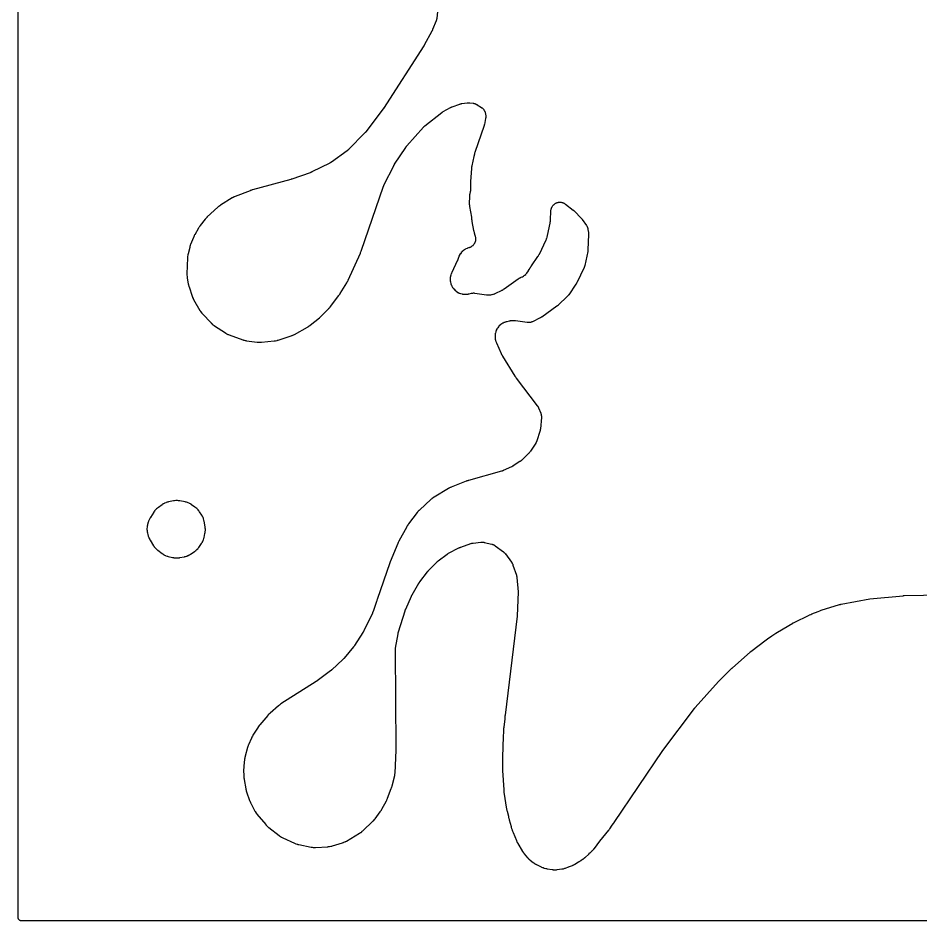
# Model space of a CAD drawing. Header units: millimetres. Extents: x 0 to 300, y 0 to 300.
# Drawn here: x -0.1 to 150, y -0.1 to 150 of the extents above; entities that cross this region are included whole.
import ezdxf

# ---------------------------------------------------------------- set-up
doc = ezdxf.new("R2010")
doc.units = ezdxf.units.MM
doc.layers.add('CUT', color=7, linetype='CONTINUOUS')

msp = doc.modelspace()

# ---------------------------------------------------------------- linework, layer by layer
at = {"layer": 'CUT'}
for points in [[(298.5476, -0.0625), (1.4375, -0.0625), (0.5522, -0.0625), (0.4788, -0.0589), (0.4206, -0.0503), (0.3635, -0.036), (0.3082, -0.0162), (0.255, 0.009), (0.2046, 0.0392), (0.1573, 0.0743), (0.1137, 0.1137), (0.0743, 0.1573), (0.0392, 0.2046), (0.009, 0.255), (-0.0162, 0.3082), (-0.036, 0.3635), (-0.0503, 0.4206), (-0.0589, 0.4788), (-0.0625, 0.5522), (-0.0625, 1.4375), (-0.0625, 298.5625)], [(69.713, 151.6014), (69.5275, 149.9764), (69.5263, 149.9666), (69.5244, 149.9514), (69.5186, 149.9124), (69.5102, 149.8629), (69.496, 149.7953), (69.4796, 149.7296), (69.4602, 149.6632), (69.4443, 149.6156), (69.431, 149.5784), (69.4255, 149.5642), (69.4219, 149.555), (68.8431, 148.0928), (68.8377, 148.0794), (68.8248, 148.0483), (68.8191, 148.035), (68.8121, 148.0188), (68.8063, 148.0056), (68.7923, 147.9749), (68.7863, 147.9617), (68.7768, 147.9417), (68.7705, 147.9287), (68.7556, 147.8984), (68.7492, 147.8855), (68.7411, 147.8698), (68.7344, 147.857), (68.7186, 147.8272), (68.7117, 147.8145), (67.4413, 145.5186), (67.4383, 145.5133), (67.4314, 145.5009), (67.4284, 145.4956), (67.4213, 145.4832), (67.4175, 145.4767), (67.4087, 145.4615), (67.4049, 145.455), (67.399, 145.4451), (67.3952, 145.4387), (67.3862, 145.4239), (67.3823, 145.4175), (67.3802, 145.4142), (67.3755, 145.4066), (67.3645, 145.3891), (67.3597, 145.3816), (60.6649, 134.9795), (60.6613, 134.9739), (60.6529, 134.9611), (60.6493, 134.9556), (60.6407, 134.9427), (60.6362, 134.9359), (60.6255, 134.9201), (60.6209, 134.9134), (60.6138, 134.9031), (60.6092, 134.8965), (60.5983, 134.8812), (60.5937, 134.8746), (60.5911, 134.8711), (60.5855, 134.8633), (60.5722, 134.8452), (60.5665, 134.8375), (57.802, 131.1543), (57.7928, 131.1423), (57.7712, 131.1144), (57.7618, 131.1025), (57.7503, 131.0883), (57.7407, 131.0766), (57.7182, 131.0495), (57.7085, 131.038), (57.6933, 131.0205), (57.6834, 131.0091), (57.66, 130.9828), (57.6498, 130.9716), (57.6373, 130.9581), (57.627, 130.9471), (57.6027, 130.9216), (57.5922, 130.9107), (54.8681, 128.1467), (54.8615, 128.14), (54.8509, 128.1296), (54.8339, 128.113), (54.8085, 128.0891), (54.7864, 128.069), (54.7681, 128.0528), (54.7587, 128.0447), (54.7545, 128.0411), (54.7327, 128.023), (54.6832, 127.9831), (54.6533, 127.9601), (54.6415, 127.9514), (54.6339, 127.9459), (52.0232, 126.0627), (52.0158, 126.0574), (52.004, 126.049), (51.985, 126.036), (51.9568, 126.0171), (51.9324, 126.0014), (51.9123, 125.9889), (51.902, 125.9826), (51.8974, 125.9798), (51.8737, 125.9659), (51.8199, 125.9356), (51.7876, 125.9183), (51.775, 125.9119), (51.7668, 125.9077), (48.7788, 124.4198), (48.7661, 124.4136), (48.7362, 124.3993), (48.7234, 124.3933), (48.7076, 124.3861), (48.6947, 124.3803), (48.6644, 124.3669), (48.6514, 124.3613), (48.6313, 124.3528), (48.6182, 124.3474), (48.5875, 124.3351), (48.5743, 124.3299), (48.5581, 124.3236), (48.5448, 124.3187), (48.5138, 124.3073), (48.5004, 124.3025), (45.4328, 123.2314), (45.4268, 123.2294), (45.4127, 123.2246), (45.4067, 123.2225), (45.3925, 123.2178), (45.385, 123.2153), (45.3675, 123.2097), (45.36, 123.2073), (45.3485, 123.2036), (45.341, 123.2013), (45.3237, 123.1961), (45.3162, 123.1938), (45.3122, 123.1926), (45.3033, 123.1901), (45.2824, 123.1841), (45.2735, 123.1816), (38.8738, 121.4357), (38.8585, 121.4313), (38.7591, 121.4013), (38.7439, 121.3965), (38.6201, 121.3555), (38.605, 121.3503), (38.5072, 121.315), (38.4923, 121.3094), (36.0217, 120.343), (36.0094, 120.338), (35.9293, 120.3047), (35.917, 120.2994), (35.8694, 120.2783), (35.8452, 120.2669), (35.69, 120.1896), (35.6664, 120.1772), (35.6208, 120.1519), (35.6092, 120.1453), (35.5343, 120.1016), (35.5229, 120.0947), (33.606, 118.9174), (33.5936, 118.9096), (33.5134, 118.8576), (33.5012, 118.8495), (33.4538, 118.8171), (33.43, 118.7999), (33.2778, 118.6845), (33.2549, 118.6662), (33.2109, 118.6293), (33.1997, 118.6197), (33.1281, 118.5566), (33.1172, 118.5468), (31.3803, 116.9392), (31.3714, 116.9307), (31.3137, 116.8751), (31.3049, 116.8665), (31.2709, 116.8323), (31.2539, 116.8145), (31.1456, 116.6964), (31.1293, 116.6779), (31.0983, 116.641), (31.0904, 116.6315), (31.04, 116.5692), (31.0324, 116.5596), (30.2182, 115.5097), (30.2057, 115.493), (30.1263, 115.383), (30.1144, 115.3659), (30.0197, 115.2245), (30.0084, 115.2069), (29.9369, 115.0917), (29.9262, 115.0737), (29.2979, 113.9775), (29.2878, 113.9591), (29.2241, 113.8385), (29.2146, 113.8197), (29.1401, 113.6656), (29.1313, 113.6466), (29.0762, 113.5217), (29.0681, 113.5024), (28.6199, 112.3817), (28.6124, 112.3621), (28.5663, 112.2338), (28.5595, 112.2139), (28.5072, 112.0511), (28.5012, 112.031), (28.4641, 111.8999), (28.4587, 111.8796), (28.1909, 110.7879), (28.1874, 110.7729), (28.166, 110.6749), (28.1629, 110.6597), (28.1516, 110.6005), (28.1466, 110.5701), (28.119, 110.3714), (28.1156, 110.3408), (28.1104, 110.2807), (28.1093, 110.2653), (28.1032, 110.1652), (28.1025, 110.1498), (28.0094, 107.4743), (28.0091, 107.4591), (28.0082, 107.3602), (28.0082, 107.345), (28.0091, 107.2857), (28.0104, 107.2553), (28.0236, 107.0582), (28.0263, 107.0279), (28.0333, 106.9689), (28.0353, 106.9538), (28.0493, 106.856), (28.0517, 106.841), (28.2306, 105.786), (28.2325, 105.7752), (28.2467, 105.6999), (28.249, 105.6887), (28.2592, 105.6395), (28.2646, 105.6159), (28.3013, 105.4695), (28.3075, 105.447), (28.3188, 105.4082), (28.322, 105.3977), (28.3446, 105.3253), (28.3484, 105.3136), (28.8615, 103.7823), (28.8665, 103.7679), (28.9003, 103.6751), (28.9056, 103.6609), (28.9273, 103.6057), (28.9391, 103.5777), (29.0204, 103.3979), (29.0336, 103.3705), (29.0608, 103.3178), (29.0679, 103.3044), (29.1153, 103.2178), (29.1227, 103.2045), (30.1688, 101.4027), (30.1776, 101.3879), (30.2366, 101.2927), (30.2459, 101.2782), (30.2829, 101.2221), (30.3027, 101.1938), (30.4365, 101.0144), (30.4579, 100.9874), (30.5012, 100.9359), (30.5124, 100.9229), (30.5869, 100.8392), (30.5985, 100.8265), (32.0156, 99.3228), (32.0278, 99.3102), (32.1085, 99.2295), (32.1211, 99.2172), (32.1709, 99.1702), (32.1971, 99.1469), (32.3718, 99.0003), (32.3994, 98.9785), (32.4544, 98.9377), (32.4686, 98.9274), (32.5621, 98.862), (32.5767, 98.8522), (34.3865, 97.6642), (34.4013, 97.6547), (34.4987, 97.5948), (34.5139, 97.5858), (34.5734, 97.5515), (34.6044, 97.5349), (34.8088, 97.4327), (34.8408, 97.4179), (34.9039, 97.3908), (34.9201, 97.3841), (35.0265, 97.3422), (35.043, 97.336), (37.2678, 96.5334), (37.2832, 96.5281), (37.3832, 96.4951), (37.3986, 96.4902), (37.4592, 96.472), (37.4905, 96.4635), (37.6951, 96.4138), (37.7268, 96.407), (37.789, 96.3955), (37.805, 96.3927), (37.909, 96.3762), (37.9251, 96.3739), (39.7016, 96.1416), (39.7187, 96.1396), (39.8295, 96.1283), (39.8465, 96.1268), (39.9132, 96.1219), (39.9474, 96.1204), (40.17, 96.1169), (40.2042, 96.1173), (40.271, 96.1201), (40.2881, 96.1211), (40.3992, 96.1288), (40.4163, 96.1303), (42.502, 96.3363), (42.5182, 96.3381), (42.6235, 96.3514), (42.6396, 96.3537), (42.7026, 96.3634), (42.7347, 96.3692), (42.9423, 96.4129), (42.974, 96.4205), (43.0356, 96.437), (43.0513, 96.4414), (43.153, 96.4716), (43.1686, 96.4765), (45.3191, 97.18), (45.3331, 97.1848), (45.4234, 97.2168), (45.4372, 97.2219), (45.491, 97.2425), (45.5183, 97.2537), (45.6936, 97.3308), (45.7202, 97.3433), (45.7717, 97.369), (45.7848, 97.3758), (45.8695, 97.4207), (45.8824, 97.4278), (48.0466, 98.6461), (48.0571, 98.6522), (48.1251, 98.6923), (48.1355, 98.6986), (48.1759, 98.7236), (48.1964, 98.7367), (48.3272, 98.8251), (48.3471, 98.8391), (48.3854, 98.8672), (48.3951, 98.8745), (48.4577, 98.9226), (48.4673, 98.9301), (50.0236, 100.1752), (50.0383, 100.1873), (50.1324, 100.2676), (50.1466, 100.2802), (50.2614, 100.3846), (50.2753, 100.3977), (50.3641, 100.4838), (50.3776, 100.4972), (51.5919, 101.7517), (51.6038, 101.7644), (51.6802, 101.848), (51.6918, 101.8611), (51.7846, 101.9688), (51.7958, 101.9822), (51.8672, 102.0701), (51.878, 102.0838), (53.2496, 103.8772), (53.259, 103.8898), (53.3185, 103.9719), (53.3275, 103.9847), (53.3995, 104.0898), (53.4081, 104.1028), (53.4633, 104.1879), (53.4716, 104.2011), (54.5733, 106.0026), (54.583, 106.019), (54.6441, 106.1265), (54.6532, 106.1432), (54.7256, 106.2804), (54.7342, 106.2973), (54.7884, 106.4085), (54.7965, 106.4257), (56.8275, 110.9493), (56.8328, 110.9615), (56.8663, 111.0408), (56.8713, 111.0531), (56.9112, 111.1536), (56.916, 111.166), (56.946, 111.2468), (56.9505, 111.2592), (60.6858, 122.0367), (60.6908, 122.0507), (60.7027, 122.0833), (60.7079, 122.0972), (60.7144, 122.1141), (60.7199, 122.128), (60.7329, 122.1601), (60.7385, 122.1739), (60.7474, 122.1949), (60.7533, 122.2086), (60.7674, 122.2403), (60.7735, 122.2538), (60.7811, 122.2703), (60.7874, 122.2838), (60.8025, 122.315), (60.8091, 122.3283), (62.3826, 125.4585), (62.3885, 125.47), (62.4025, 125.4969), (62.4086, 125.5084), (62.4161, 125.5223), (62.4224, 125.5337), (62.4372, 125.5602), (62.4436, 125.5715), (62.4536, 125.5888), (62.4601, 125.6), (62.4757, 125.626), (62.4824, 125.6371), (62.4907, 125.6506), (62.4976, 125.6616), (62.5139, 125.6872), (62.5209, 125.6981), (64.3632, 128.5021), (64.3721, 128.5155), (64.3933, 128.5465), (64.4025, 128.5597), (64.4138, 128.5757), (64.4232, 128.5887), (64.4455, 128.6189), (64.4551, 128.6318), (64.4701, 128.6514), (64.48, 128.6641), (64.5033, 128.6935), (64.5134, 128.706), (64.5259, 128.7211), (64.5362, 128.7335), (64.5606, 128.762), (64.5711, 128.7741), (67.3111, 131.8716), (67.3178, 131.8791), (67.3284, 131.8908), (67.3563, 131.9203), (67.4045, 131.9689), (67.4263, 131.9902), (67.4275, 131.9913), (67.45, 132.0118), (67.5013, 132.0571), (67.5324, 132.0832), (67.5446, 132.0931), (67.5526, 132.0994), (70.341, 134.2904), (70.3484, 134.2961), (70.3602, 134.3052), (70.3791, 134.3193), (70.4071, 134.3397), (70.4314, 134.3568), (70.4515, 134.3705), (70.4618, 134.3773), (70.4664, 134.3804), (70.4901, 134.3955), (70.544, 134.4286), (70.5763, 134.4476), (70.589, 134.4546), (70.5972, 134.4592), (71.8062, 135.1184), (71.8124, 135.1217), (71.8267, 135.1293), (71.8328, 135.1326), (71.8344, 135.1334), (71.8588, 135.1457), (71.916, 135.1737), (71.936, 135.183), (71.9663, 135.196), (72.0399, 135.2258), (72.0718, 135.2381), (73.3375, 135.6958), (73.3485, 135.6997), (73.3656, 135.7056), (73.4099, 135.7197), (73.4847, 135.7414), (73.5182, 135.7504), (73.5201, 135.7509), (73.554, 135.7586), (73.6305, 135.7746), (73.6762, 135.7828), (73.6939, 135.7856), (73.7054, 135.7873), (74.5817, 135.9112), (74.5919, 135.9126), (74.6075, 135.9146), (74.6481, 135.919), (74.6999, 135.9233), (74.7713, 135.9264), (74.8413, 135.9267), (74.9127, 135.9242), (74.9645, 135.9203), (75.0052, 135.9163), (75.0209, 135.9144), (75.031, 135.9132), (75.5849, 135.8397), (75.6252, 135.8335), (75.6987, 135.8203), (75.7782, 135.8023), (75.8306, 135.7879), (75.9081, 135.7628), (75.959, 135.7438), (76.0339, 135.7118), (76.0828, 135.6882), (76.1546, 135.6495), (76.2187, 135.6112), (76.2532, 135.5894), (76.9446, 135.1315), (76.9819, 135.1055), (77.0489, 135.0561), (77.1192, 134.9985), (77.164, 134.9579), (77.2281, 134.8936), (77.2686, 134.8487), (77.3259, 134.7782), (77.3616, 134.7294), (77.4116, 134.6535), (77.4537, 134.5818), (77.4758, 134.542), (77.4777, 134.5383), (77.4825, 134.5289), (77.4849, 134.5243), (77.51, 134.4704), (77.5436, 134.3916), (77.5771, 134.2995), (77.596, 134.2371), (77.6192, 134.1419), (77.635, 134.0578), (77.644, 133.9989), (77.6446, 133.9938), (77.6458, 133.9834), (77.6619, 133.8344), (77.663, 133.823), (77.6647, 133.8054), (77.6678, 133.7599), (77.6704, 133.7018), (77.6703, 133.6219), (77.6668, 133.5437), (77.6597, 133.4641), (77.6519, 133.4065), (77.6447, 133.3614), (77.6414, 133.344), (77.6393, 133.3328), (77.4354, 132.313), (77.4323, 132.2981), (77.4247, 132.2634), (77.4214, 132.2485), (77.4171, 132.2305), (77.4135, 132.2157), (77.4048, 132.1813), (77.4009, 132.1665), (77.3948, 132.144), (77.3907, 132.1293), (77.3808, 132.0952), (77.3764, 132.0806), (77.371, 132.0629), (77.3664, 132.0484), (77.3553, 132.0146), (77.3505, 132.0002), (75.9037, 127.8123), (75.898, 127.795), (75.8629, 127.6824), (75.8577, 127.665), (75.8179, 127.5224), (75.8133, 127.5048), (75.7851, 127.3903), (75.781, 127.3726), (75.7037, 127.0127), (75.3541, 125.4576), (75.3518, 125.4471), (75.3366, 125.3735), (75.3345, 125.3626), (75.3254, 125.3142), (75.3215, 125.2908), (75.3002, 125.1444), (75.2973, 125.1218), (75.2931, 125.0824), (75.292, 125.0717), (75.2854, 124.9978), (75.2845, 124.9858), (75.1351, 122.8239), (75.1344, 122.811), (75.1304, 122.7273), (75.1299, 122.7144), (75.1272, 122.6091), (75.127, 122.5963), (75.1266, 122.5124), (75.1267, 122.4995), (75.1412, 121.6534), (75.122, 121.3017), (75.113, 121.2691), (75.1091, 121.2541), (75.085, 121.1564), (75.0814, 121.1413), (75.0176, 120.8514), (75.0145, 120.8364), (74.9957, 120.7392), (74.993, 120.7242), (74.9831, 120.6655), (74.9789, 120.6353), (74.9561, 120.4387), (74.9534, 120.4083), (74.9496, 120.3489), (74.9488, 120.3337), (74.9449, 120.2347), (74.9445, 120.2195), (74.932, 119.2909), (74.932, 119.2767), (74.9329, 119.1848), (74.9332, 119.1706), (74.9351, 119.1154), (74.9367, 119.0871), (74.9515, 118.9039), (74.9545, 118.8758), (74.9616, 118.8209), (74.9635, 118.8069), (74.9774, 118.716), (74.9797, 118.7021), (75.2974, 116.9072), (75.3057, 116.7303), (75.307, 116.7096), (75.3179, 116.5756), (75.32, 116.555), (75.3394, 116.3875), (75.3422, 116.3669), (75.3623, 116.234), (75.3658, 116.2136), (75.6515, 114.6851), (75.6655, 114.6266), (75.6853, 114.5698), (75.7074, 114.5222), (75.7293, 114.3909), (75.7317, 114.3771), (75.7488, 114.2873), (75.7516, 114.2735), (75.7632, 114.2198), (75.7697, 114.1924), (75.8164, 114.0158), (75.8243, 113.9888), (75.8408, 113.9364), (75.8452, 113.923), (75.8747, 113.8365), (75.8794, 113.8232), (75.8859, 113.8054), (75.9004, 113.7628), (75.9249, 113.6842), (75.9474, 113.5971), (75.9594, 113.5385), (75.973, 113.4496), (75.9792, 113.3901), (75.9839, 113.3003), (75.984, 113.2404), (75.9798, 113.1506), (75.9739, 113.091), (75.9607, 113.0021), (75.949, 112.9434), (75.9269, 112.8562), (75.9094, 112.799), (75.8788, 112.7145), (75.8556, 112.6593), (75.8167, 112.5782), (75.7882, 112.5256), (75.7414, 112.4488), (75.7077, 112.3993), (75.6535, 112.3276), (75.615, 112.2817), (75.5539, 112.2158), (75.5111, 112.1739), (75.4437, 112.1144), (75.3969, 112.0771), (75.3772, 112.0629), (75.373, 112.0602), (75.3116, 112.0169), (75.2622, 111.9856), (75.1859, 111.9422), (75.1337, 111.9159), (75.0535, 111.8802), (74.9999, 111.8594), (74.9986, 111.8589), (74.9964, 111.8582), (74.9911, 111.8564), (74.9808, 111.853), (74.9613, 111.8465), (74.9165, 111.8316), (74.8821, 111.8219), (74.8635, 111.8167), (74.86, 111.8157), (74.8134, 111.8024), (74.7879, 111.7945), (74.6056, 111.7335), (74.5502, 111.7118), (74.3785, 111.6347), (74.3255, 111.6076), (74.1624, 111.5139), (74.1123, 111.4817), (73.9592, 111.3723), (73.9126, 111.3353), (73.7711, 111.2113), (73.7284, 111.1698), (73.5999, 111.0324), (73.5615, 110.9869), (73.4472, 110.8374), (73.4135, 110.7884), (73.3146, 110.6283), (73.2859, 110.5762), (73.2034, 110.407), (73.18, 110.3523), (73.1137, 110.1734), (73.1041, 110.1453), (73.0866, 110.0898), (73.0824, 110.0756), (73.0556, 109.9826), (73.0517, 109.9683), (73.0465, 109.9485), (73.035, 109.9083), (73.0096, 109.8266), (72.985, 109.7577), (72.9645, 109.7069), (72.9479, 109.6684), (72.9407, 109.6526), (72.9363, 109.6432), (72.0238, 107.7121), (72.0177, 107.6987), (71.9791, 107.6116), (71.9734, 107.5981), (71.9515, 107.5452), (71.9409, 107.5179), (71.8776, 107.3409), (71.8605, 107.2848), (71.8154, 107.105), (71.8039, 107.0475), (71.7766, 106.8642), (71.7708, 106.8058), (71.7615, 106.6207), (71.7614, 106.562), (71.7701, 106.3769), (71.7758, 106.3185), (71.8026, 106.1351), (71.8139, 106.0776), (71.8585, 105.8976), (71.8754, 105.8415), (71.9373, 105.6668), (71.9596, 105.6125), (72.0383, 105.4447), (72.0657, 105.3929), (72.1604, 105.2335), (72.1928, 105.1846), (72.3026, 105.0353), (72.3396, 104.9898), (72.4635, 104.8519), (72.5047, 104.8102), (72.6415, 104.6851), (72.6866, 104.6476), (72.8349, 104.5364), (72.8835, 104.5036), (73.0419, 104.4073), (73.0935, 104.3794), (73.2605, 104.2991), (73.3146, 104.2763), (73.4887, 104.2127), (73.5447, 104.1953), (73.7242, 104.149), (73.7816, 104.1371), (73.9647, 104.1086), (74.023, 104.1024), (74.2081, 104.0918), (74.2667, 104.0914), (74.452, 104.0989), (74.5104, 104.1042), (74.6965, 104.1301), (74.7254, 104.1349), (74.7817, 104.1456), (74.7961, 104.1485), (74.8892, 104.1685), (74.9035, 104.1718), (75.2821, 104.2629), (75.2924, 104.2654), (75.3015, 104.2674), (75.3604, 104.2788), (75.4465, 104.2925), (75.5448, 104.3027), (75.6104, 104.3059), (75.7092, 104.3052), (75.7963, 104.2998), (75.856, 104.2941), (75.8652, 104.2929), (75.8757, 104.2915), (77.7832, 104.0221), (77.7979, 104.0202), (77.8934, 104.0091), (77.9081, 104.0076), (77.9657, 104.0023), (77.9952, 104.0004), (78.1846, 103.9925), (78.2438, 103.9929), (78.4305, 104.0036), (78.4893, 104.0099), (78.6741, 104.0388), (78.732, 104.0509), (78.913, 104.0979), (78.9695, 104.1156), (79.1474, 104.1811), (79.1749, 104.192), (79.2281, 104.2147), (79.2416, 104.2206), (79.3291, 104.2604), (79.3425, 104.2667), (80.257, 104.7102), (80.2684, 104.7159), (80.3419, 104.7535), (80.3532, 104.7594), (80.3969, 104.7829), (80.419, 104.7954), (80.5609, 104.8798), (80.5825, 104.8932), (80.6241, 104.9204), (80.6346, 104.9274), (80.7028, 104.974), (80.7132, 104.9813), (83.0609, 106.6607), (83.0817, 106.6756), (83.1161, 106.699), (83.1799, 106.7404), (83.2516, 106.7823), (83.3006, 106.8079), (83.3759, 106.843), (83.4463, 106.8719), (83.485, 106.8869), (83.4926, 106.8896), (83.5123, 106.897), (83.5216, 106.9007), (83.5483, 106.9121), (83.7179, 106.9894), (83.7696, 107.016), (83.9287, 107.1081), (83.9776, 107.1396), (84.127, 107.2467), (84.1726, 107.2828), (84.311, 107.4038), (84.3528, 107.4441), (84.4789, 107.5779), (84.5166, 107.6221), (84.6291, 107.7675), (84.6624, 107.8152), (84.7603, 107.9708), (84.7889, 108.0214), (84.8724, 108.1881), (84.8848, 108.2144), (84.8943, 108.2359), (84.9105, 108.2705), (84.9414, 108.3333), (84.9782, 108.4003), (85.0045, 108.4439), (85.0467, 108.5075), (85.0879, 108.5642), (85.111, 108.5946), (85.1525, 108.6469), (85.1652, 108.6635), (85.1894, 108.6962), (85.1955, 108.7046), (85.2372, 108.7632), (85.2439, 108.7728), (85.2697, 108.8106), (85.2741, 108.8168), (86.3308, 110.3639), (86.3368, 110.3729), (86.3369, 110.373), (86.3786, 110.4366), (86.3848, 110.4461), (86.4114, 110.4884), (86.4238, 110.509), (86.4986, 110.639), (86.5098, 110.6593), (86.5284, 110.6948), (86.5334, 110.7045), (86.5672, 110.7718), (86.5725, 110.7828), (87.6908, 113.1282), (87.6984, 113.1447), (87.7457, 113.2522), (87.7527, 113.2689), (87.7792, 113.3342), (87.7917, 113.3681), (87.8666, 113.5907), (87.8771, 113.6253), (87.8954, 113.6933), (87.8999, 113.7108), (87.9271, 113.8251), (87.9311, 113.8428), (88.3577, 115.907), (88.3598, 115.9178), (88.3739, 115.9931), (88.3759, 116.0043), (88.3842, 116.0538), (88.3878, 116.0778), (88.4067, 116.2274), (88.4092, 116.2505), (88.4127, 116.2908), (88.4136, 116.3017), (88.4188, 116.3772), (88.4195, 116.3895), (88.4953, 117.9458), (88.4985, 117.9903), (88.5066, 118.0718), (88.5197, 118.1601), (88.5314, 118.2184), (88.5532, 118.305), (88.5706, 118.3619), (88.6009, 118.4459), (88.6239, 118.5007), (88.6624, 118.5813), (88.6907, 118.6336), (88.737, 118.71), (88.7703, 118.7593), (88.8239, 118.8307), (88.862, 118.8764), (88.9224, 118.9421), (88.9648, 118.9838), (89.0315, 119.0433), (89.0778, 119.0806), (89.15, 119.1331), (89.1998, 119.1656), (89.2769, 119.2107), (89.3296, 119.2381), (89.4108, 119.2754), (89.466, 119.2974), (89.5505, 119.3264), (89.6076, 119.3429), (89.6946, 119.3634), (89.753, 119.3742), (89.8416, 119.3859), (89.9008, 119.3908), (89.9901, 119.3938), (90.0496, 119.3928), (90.1387, 119.3868), (90.1977, 119.3799), (90.2858, 119.3652), (90.3439, 119.3525), (90.4301, 119.3291), (90.4866, 119.3107), (90.5701, 119.2788), (90.6245, 119.2549), (90.7044, 119.215), (90.7562, 119.1858), (90.8317, 119.1381), (90.8987, 119.0911), (90.9346, 119.0645), (92.2026, 118.0757), (92.2074, 118.0719), (92.2187, 118.063), (92.2205, 118.0615), (92.2381, 118.047), (92.2794, 118.0122), (92.2969, 117.997), (92.3198, 117.9766), (92.3251, 117.9718), (92.3319, 117.9657), (92.3547, 117.9444), (92.3935, 117.9067), (92.4106, 117.8897), (93.5212, 116.7534), (93.5289, 116.7454), (93.5298, 116.7444), (93.5796, 116.6876), (93.6712, 116.5738), (93.7098, 116.5221), (94.394, 115.5348), (94.4164, 115.5009), (94.456, 115.4378), (94.4961, 115.367), (94.5206, 115.3187), (94.5542, 115.2446), (94.5743, 115.1943), (94.601, 115.1175), (94.6164, 115.0656), (94.6361, 114.9867), (94.6509, 114.9137), (94.658, 114.8736), (94.7421, 114.3316), (94.7428, 114.3271), (94.7432, 114.3245), (94.7476, 114.2906), (94.7538, 114.2346), (94.7581, 114.1826), (94.7593, 114.1607), (94.7605, 114.1037), (94.7598, 114.0357), (94.7588, 114.0016), (94.6358, 111.4601), (94.6353, 111.4499), (94.634, 111.4289), (94.6322, 111.4044), (94.6311, 111.3919), (94.6251, 111.3401), (94.6136, 111.2615), (94.6061, 111.2174), (94.6059, 111.2163), (94.6043, 111.2084), (94.1255, 108.891), (94.1243, 108.8856), (94.1237, 108.8826), (94.1143, 108.843), (94.0983, 108.7813), (94.0784, 108.7155), (94.0637, 108.6728), (94.0392, 108.6095), (94.0146, 108.5526), (94.0007, 108.5218), (92.7872, 105.9751), (92.7828, 105.966), (92.7736, 105.9472), (92.7625, 105.9254), (92.7568, 105.9144), (92.7314, 105.8692), (92.6907, 105.8015), (92.6669, 105.7639), (92.6663, 105.763), (92.6617, 105.7563), (91.4705, 104.0121), (91.4678, 104.0082), (91.4663, 104.006), (91.4457, 103.9773), (91.4107, 103.9307), (91.3771, 103.8886), (91.3624, 103.8713), (91.3228, 103.8276), (91.2739, 103.7771), (91.2489, 103.7523), (89.7089, 102.2813), (89.7042, 102.2768), (89.6932, 102.2665), (89.6914, 102.2648), (89.6736, 102.2487), (89.631, 102.2112), (89.6124, 102.1954), (89.5877, 102.1748), (89.5819, 102.17), (89.5745, 102.164), (89.5487, 102.1436), (89.5034, 102.1093), (89.483, 102.0942), (86.9905, 100.311), (86.9814, 100.3046), (86.9803, 100.3038), (86.916, 100.2629), (86.7884, 100.1892), (86.7309, 100.1587), (85.4481, 99.5364), (85.4077, 99.518), (85.3329, 99.4862), (85.2496, 99.4555), (85.1932, 99.4379), (85.1074, 99.4155), (85.0495, 99.4035), (84.9619, 99.3898), (84.9031, 99.3835), (84.8145, 99.3784), (84.7555, 99.378), (84.6668, 99.3817), (84.5858, 99.3891), (84.5417, 99.3942), (82.584, 99.6707), (82.57, 99.6725), (82.4789, 99.6832), (82.4648, 99.6846), (82.4099, 99.6898), (82.3817, 99.6917), (82.2009, 99.7001), (82.1444, 99.7), (81.9661, 99.6915), (81.9098, 99.6861), (81.7306, 99.6604), (81.7028, 99.6558), (81.6486, 99.6454), (81.6348, 99.6426), (81.545, 99.6232), (81.5313, 99.6201), (81.175, 99.5342), (81.1608, 99.5307), (81.0689, 99.5061), (81.0548, 99.5022), (81, 99.4861), (80.9721, 99.4772), (80.795, 99.4158), (80.7407, 99.3939), (80.5727, 99.3166), (80.5208, 99.2895), (80.3611, 99.1962), (80.3121, 99.1643), (80.1623, 99.0558), (80.1166, 99.0192), (79.978, 98.8967), (79.9362, 98.8559), (79.8102, 98.7204), (79.7725, 98.6757), (79.6603, 98.5286), (79.6271, 98.4804), (79.5298, 98.3232), (79.5015, 98.272), (79.42, 98.106), (79.3968, 98.0522), (79.3318, 97.8791), (79.3139, 97.8234), (79.2661, 97.6447), (79.2537, 97.5875), (79.2236, 97.405), (79.2168, 97.3469), (79.2046, 97.1624), (79.2035, 97.1039), (79.2093, 96.919), (79.214, 96.8607), (79.2377, 96.6772), (79.2481, 96.6197), (79.2895, 96.4394), (79.3054, 96.3831), (79.3651, 96.2053), (79.3751, 96.1778), (79.3959, 96.1246), (79.4014, 96.1111), (79.4381, 96.0234), (79.444, 96.0099), (80.2391, 94.2358), (80.2475, 94.2179), (80.3039, 94.1024), (80.3129, 94.0848), (80.3884, 93.9423), (80.3979, 93.925), (80.4618, 93.8134), (80.4719, 93.7965), (82.5257, 90.4708), (82.5334, 90.4585), (82.585, 90.3793), (82.5931, 90.3672), (82.6603, 90.2694), (82.6687, 90.2575), (82.7241, 90.1809), (82.7327, 90.1692), (86.2292, 85.5716), (86.235, 85.5639), (86.244, 85.5518), (86.2665, 85.5201), (86.2943, 85.4791), (86.3304, 85.4214), (86.3636, 85.3635), (86.3951, 85.3032), (86.4164, 85.2585), (86.4324, 85.2231), (86.4383, 85.2092), (86.4421, 85.2003), (86.7953, 84.3429), (86.8108, 84.3027), (86.8373, 84.2283), (86.8624, 84.1459), (86.8764, 84.0903), (86.8935, 84.0058), (86.9021, 83.9491), (86.911, 83.8634), (86.9142, 83.8061), (86.9148, 83.72), (86.9117, 83.6411), (86.9089, 83.5981), (86.7427, 81.7168), (86.7415, 81.7041), (86.7395, 81.6846), (86.7329, 81.6341), (86.7193, 81.5494), (86.7125, 81.5118), (86.7121, 81.5099), (86.7037, 81.4727), (86.683, 81.3894), (86.6693, 81.3404), (86.6635, 81.3216), (86.6596, 81.3095), (86.1468, 79.733), (86.1439, 79.7242), (86.1392, 79.7103), (86.1315, 79.6882), (86.1196, 79.6559), (86.1091, 79.6285), (86.1069, 79.6231), (86.0874, 79.5783), (86.058, 79.5155), (86.0289, 79.4586), (86.0048, 79.4154), (85.9851, 79.382), (85.978, 79.3703), (85.9731, 79.3624), (85.1194, 78.008), (85.112, 77.9964), (85.1004, 77.9787), (85.0691, 77.9337), (85.014, 77.8595), (84.9888, 77.8271), (84.9875, 77.8255), (84.9607, 77.7942), (84.8991, 77.7254), (84.8613, 77.6856), (84.8463, 77.6707), (84.8364, 77.6612), (83.6158, 76.4904), (83.608, 76.483), (83.5957, 76.4715), (83.5634, 76.4427), (83.5077, 76.3954), (83.4826, 76.3748), (83.4812, 76.3737), (83.4553, 76.354), (83.3964, 76.3109), (83.3608, 76.2861), (83.3469, 76.2769), (83.3378, 76.271), (82.227, 75.5561), (82.2133, 75.5474), (82.1811, 75.5275), (82.1672, 75.5191), (82.1503, 75.5091), (82.1363, 75.5009), (82.1034, 75.4822), (82.0892, 75.4743), (82.0674, 75.4624), (82.0531, 75.4547), (82.0196, 75.4372), (82.0052, 75.4298), (81.9875, 75.421), (81.973, 75.4139), (81.9388, 75.3976), (81.9242, 75.3907), (80.5816, 74.7786), (80.5751, 74.7757), (80.5599, 74.7689), (80.5534, 74.766), (80.5517, 74.7653), (80.5259, 74.7545), (80.4651, 74.7302), (80.4441, 74.7221), (80.412, 74.7111), (80.3343, 74.6861), (80.3006, 74.6761), (74.7791, 73.1393), (74.764, 73.1349), (74.6663, 73.105), (74.6514, 73.1002), (74.5297, 73.0593), (74.5148, 73.0541), (74.4188, 73.0191), (74.4041, 73.0135), (71.9322, 72.0368), (71.921, 72.0322), (71.848, 72.0017), (71.8368, 71.9969), (71.7933, 71.9776), (71.7712, 71.9673), (71.6293, 71.8974), (71.6077, 71.8862), (71.5659, 71.8635), (71.5552, 71.8576), (71.4865, 71.8184), (71.476, 71.8122), (69.1025, 70.394), (69.0896, 70.3861), (69.0064, 70.3334), (68.9937, 70.3252), (68.9445, 70.2923), (68.9197, 70.2749), (68.7618, 70.1574), (68.738, 70.1387), (68.6924, 70.101), (68.6808, 70.0912), (68.6065, 70.0266), (68.5952, 70.0166), (66.6486, 68.2369), (66.6385, 68.2275), (66.5737, 68.1654), (66.5638, 68.1557), (66.5257, 68.1175), (66.5067, 68.0975), (66.3859, 67.9648), (66.3678, 67.944), (66.3334, 67.9024), (66.3247, 67.8917), (66.269, 67.8213), (66.2606, 67.8104), (64.8371, 65.9223), (64.8243, 65.9047), (64.7433, 65.7888), (64.7312, 65.7707), (64.635, 65.6218), (64.6235, 65.6033), (64.5511, 65.4818), (64.5403, 65.4629), (63.2296, 63.0691), (63.2217, 63.0542), (63.1719, 62.9569), (63.1644, 62.9418), (63.1054, 62.8179), (63.0984, 62.8026), (63.0541, 62.7027), (63.0475, 62.6872), (61.7954, 59.6306), (61.7924, 59.6234), (61.7724, 59.5727), (61.7694, 59.5649), (61.7454, 59.5014), (61.7425, 59.4937), (61.7242, 59.4433), (61.7213, 59.435), (59.621, 53.3702), (59.6164, 53.3564), (59.5845, 53.2564), (59.58, 53.2426), (59.5552, 53.1692), (59.5447, 53.1398), (59.5037, 53.0309), (59.4983, 53.0159), (58.93, 51.3749), (58.9257, 51.3626), (58.9153, 51.3341), (58.9108, 51.3219), (58.9052, 51.307), (58.9005, 51.2949), (58.8893, 51.2666), (58.8844, 51.2546), (58.8768, 51.236), (58.8717, 51.224), (58.8597, 51.1961), (58.8545, 51.1841), (58.848, 51.1696), (58.8426, 51.1578), (58.8298, 51.1302), (58.8242, 51.1184), (57.386, 48.1345), (57.3801, 48.1226), (57.3662, 48.0947), (57.3601, 48.0828), (57.3526, 48.0684), (57.3464, 48.0566), (57.3316, 48.0292), (57.3252, 48.0175), (57.3152, 47.9996), (57.3086, 47.988), (57.2931, 47.961), (57.2863, 47.9495), (57.278, 47.9355), (57.2711, 47.9241), (57.2547, 47.8976), (57.2476, 47.8863), (55.8768, 45.7369), (55.869, 45.725), (55.8507, 45.6972), (55.8428, 45.6854), (55.833, 45.6711), (55.8249, 45.6594), (55.8057, 45.6322), (55.7974, 45.6206), (55.7844, 45.603), (55.7759, 45.5915), (55.7559, 45.565), (55.7472, 45.5537), (55.7366, 45.54), (55.7277, 45.5289), (55.7068, 45.503), (55.6978, 45.492), (54.1375, 43.6181), (54.1283, 43.6072), (54.1067, 43.5821), (54.0974, 43.5714), (54.0859, 43.5585), (54.0764, 43.5479), (54.054, 43.5235), (54.0443, 43.5131), (54.0293, 43.4973), (54.0195, 43.487), (53.9964, 43.4633), (53.9864, 43.4533), (53.9741, 43.4411), (53.9639, 43.4311), (53.9401, 43.4082), (53.9298, 43.3984), (52.083, 41.6771), (52.0739, 41.6687), (52.0526, 41.6494), (52.0434, 41.6412), (52.0321, 41.6312), (52.0228, 41.6231), (52.0009, 41.6044), (51.9915, 41.5964), (51.9769, 41.5842), (51.9674, 41.5764), (51.9451, 41.5583), (51.9354, 41.5505), (51.9236, 41.5412), (51.9139, 41.5336), (51.891, 41.5161), (51.8812, 41.5087), (49.6531, 39.8477), (49.6477, 39.8437), (49.6351, 39.8345), (49.6296, 39.8305), (49.6168, 39.8213), (49.6101, 39.8164), (49.5942, 39.8052), (49.5874, 39.8004), (49.577, 39.7932), (49.5702, 39.7885), (49.5544, 39.7778), (49.5476, 39.7732), (49.5439, 39.7707), (49.5358, 39.7653), (49.5166, 39.7528), (49.5084, 39.7475), (43.6266, 36.0004), (43.6176, 35.9945), (43.5552, 35.9532), (43.546, 35.947), (43.5055, 35.9191), (43.4863, 35.9053), (43.3683, 35.8168), (43.3503, 35.8028), (43.3196, 35.7779), (43.3114, 35.7711), (43.2547, 35.7235), (43.2456, 35.7157), (41.8343, 34.4805), (41.8187, 34.4663), (41.7193, 34.373), (41.7043, 34.3584), (41.5838, 34.237), (41.5692, 34.2218), (41.4766, 34.1217), (41.4626, 34.1061), (40.1063, 32.534), (40.0993, 32.5257), (40.0507, 32.4672), (40.0435, 32.4584), (40.0123, 32.4195), (39.9977, 32.4004), (39.9089, 32.2798), (39.8955, 32.2609), (39.873, 32.2278), (39.867, 32.2187), (39.8259, 32.1557), (39.8193, 32.1454), (38.9754, 30.7925), (38.9644, 30.7742), (38.8954, 30.6543), (38.8851, 30.6357), (38.804, 30.4823), (38.7944, 30.4633), (38.734, 30.3389), (38.7251, 30.3195), (38.2403, 29.2215), (38.2362, 29.2118), (38.2077, 29.1441), (38.2035, 29.1339), (38.1856, 29.0892), (38.1775, 29.0675), (38.129, 28.9311), (38.1219, 28.9099), (38.1103, 28.8729), (38.1073, 28.8629), (38.0867, 28.7932), (38.0835, 28.7818), (37.6819, 27.3127), (37.6791, 27.3022), (37.6605, 27.2291), (37.6579, 27.2182), (37.6466, 27.17), (37.6416, 27.1466), (37.6135, 27.0006), (37.6096, 26.978), (37.6036, 26.9387), (37.602, 26.928), (37.592, 26.854), (37.5906, 26.842), (37.4555, 25.6607), (37.4534, 25.6398), (37.4427, 25.5041), (37.4414, 25.4832), (37.4339, 25.3127), (37.4334, 25.2917), (37.4322, 25.1556), (37.4323, 25.1347), (37.4634, 23.9356), (37.4637, 23.9251), (37.4669, 23.8517), (37.4675, 23.8408), (37.4705, 23.7927), (37.4724, 23.7696), (37.4868, 23.6257), (37.4895, 23.6035), (37.4948, 23.5651), (37.4963, 23.5547), (37.5076, 23.483), (37.5095, 23.4714), (37.7927, 21.8668), (37.795, 21.8549), (37.8103, 21.7775), (37.8127, 21.7656), (37.8229, 21.7192), (37.8285, 21.6956), (37.8684, 21.543), (37.8751, 21.5196), (37.8889, 21.4742), (37.8926, 21.4626), (37.9171, 21.3876), (37.921, 21.3761), (38.4232, 19.9415), (38.427, 19.931), (38.4541, 19.8579), (38.4582, 19.847), (38.477, 19.7994), (38.4864, 19.7767), (38.5484, 19.6362), (38.5584, 19.6148), (38.5765, 19.5778), (38.5815, 19.5679), (38.6167, 19.4993), (38.6225, 19.4882), (39.3133, 18.2076), (39.3203, 18.1949), (39.3667, 18.1136), (39.374, 18.1012), (39.4031, 18.053), (39.4186, 18.0287), (39.5229, 17.8732), (39.5395, 17.8496), (39.5731, 17.8044), (39.5818, 17.793), (39.6394, 17.7191), (39.6484, 17.7079), (41.0971, 15.9416), (41.108, 15.9287), (41.1799, 15.8459), (41.1912, 15.8333), (41.2358, 15.7847), (41.2593, 15.7605), (41.4166, 15.6077), (41.4414, 15.5848), (41.4912, 15.5416), (41.5041, 15.5307), (41.589, 15.4611), (41.6022, 15.4506), (43.3277, 14.115), (43.3413, 14.1048), (43.4305, 14.0397), (43.4444, 14.0298), (43.4991, 13.9923), (43.5276, 13.9738), (43.7164, 13.8593), (43.746, 13.8425), (43.8045, 13.8114), (43.8196, 13.8036), (43.9186, 13.7545), (43.9339, 13.7472), (45.8789, 12.8504), (45.8952, 12.8432), (46.0012, 12.798), (46.0177, 12.7913), (46.0821, 12.7661), (46.1155, 12.7542), (46.3347, 12.6831), (46.3688, 12.6731), (46.4357, 12.6557), (46.453, 12.6515), (46.5654, 12.6258), (46.5827, 12.6221), (48.6343, 12.2159), (48.6466, 12.2136), (48.7271, 12.1994), (48.7395, 12.1974), (48.788, 12.1899), (48.8129, 12.1865), (48.973, 12.1686), (49.0232, 12.1651), (49.1843, 12.1606), (49.2094, 12.1604), (49.2585, 12.1611), (49.2711, 12.1614), (49.3527, 12.1643), (49.3653, 12.1649), (51.448, 12.2815), (51.4663, 12.2828), (51.5852, 12.2931), (51.6035, 12.295), (51.6746, 12.3033), (51.7109, 12.3087), (51.9456, 12.3511), (51.9815, 12.3587), (52.0511, 12.3757), (52.0689, 12.3803), (52.1839, 12.4122), (52.2015, 12.4173), (53.8459, 12.9275), (53.8624, 12.9329), (53.9697, 12.9696), (53.9861, 12.9755), (54.0498, 12.9994), (54.0821, 13.0126), (54.2893, 13.1044), (54.3207, 13.1194), (54.3812, 13.1506), (54.3966, 13.1588), (54.4959, 13.2136), (54.511, 13.2222), (56.6841, 14.5055), (56.6985, 14.5143), (56.7911, 14.5726), (56.8053, 14.5817), (56.8599, 14.6183), (56.8873, 14.6378), (57.062, 14.7694), (57.0883, 14.7904), (57.1385, 14.8328), (57.1512, 14.8439), (57.2328, 14.9169), (57.2452, 14.9283), (58.903, 16.4977), (58.9128, 16.5072), (58.9759, 16.5697), (58.9855, 16.5794), (59.0226, 16.6179), (59.0411, 16.638), (59.1584, 16.7713), (59.176, 16.7922), (59.2094, 16.8338), (59.2178, 16.8446), (59.2718, 16.9151), (59.28, 16.9261), (60.1253, 18.0841), (60.1371, 18.1008), (60.2119, 18.211), (60.2232, 18.2282), (60.3122, 18.3695), (60.3228, 18.3871), (60.39, 18.5021), (60.4, 18.52), (61.1433, 19.9004), (61.1518, 19.9169), (61.2055, 20.0244), (61.2135, 20.0411), (61.2767, 20.1781), (61.2842, 20.195), (61.3312, 20.3057), (61.3382, 20.3228), (61.9676, 21.9428), (61.9739, 21.9598), (62.0133, 22.0711), (62.0191, 22.0883), (62.0643, 22.2294), (62.0696, 22.2468), (62.1022, 22.3603), (62.1069, 22.3778), (62.4937, 23.8961), (62.4973, 23.9108), (62.5192, 24.0069), (62.5224, 24.0217), (62.5341, 24.0797), (62.5393, 24.1095), (62.5684, 24.3043), (62.5721, 24.3343), (62.5779, 24.3932), (62.5792, 24.4083), (62.5864, 24.5066), (62.5873, 24.5217), (62.7677, 28.3281), (62.768, 28.3357), (62.7699, 28.3884), (62.7701, 28.3965), (62.7715, 28.4623), (62.7716, 28.4703), (62.772, 28.5223), (62.772, 28.5308), (62.6678, 44.9585), (62.6678, 44.9682), (62.6678, 44.9833), (62.6683, 45.0075), (62.6694, 45.043), (62.6708, 45.0734), (62.6725, 45.0983), (62.6734, 45.1109), (62.6738, 45.1165), (62.6766, 45.1452), (62.6837, 45.2095), (62.6888, 45.2476), (62.6911, 45.2623), (62.6926, 45.2718), (63.0901, 47.6657), (63.0928, 47.681), (63.0993, 47.7167), (63.1023, 47.732), (63.106, 47.7506), (63.1092, 47.7658), (63.117, 47.8013), (63.1205, 47.8164), (63.126, 47.8396), (63.1297, 47.8547), (63.1388, 47.8899), (63.1428, 47.9049), (63.1478, 47.9232), (63.152, 47.9382), (63.1622, 47.973), (63.1668, 47.9879), (64.2546, 51.4702), (64.2556, 51.4736), (64.2588, 51.4841), (64.269, 51.5152), (64.3002, 51.6055), (64.3139, 51.6424), (64.3241, 51.6683), (64.3265, 51.6741), (64.3319, 51.6875), (64.3342, 51.6933), (64.339, 51.7048), (64.3441, 51.7169), (64.3562, 51.7452), (64.3615, 51.7573), (65.3219, 53.9078), (65.3269, 53.9187), (65.3387, 53.9442), (65.3438, 53.9551), (65.3502, 53.9683), (65.3554, 53.9791), (65.3679, 54.0043), (65.3733, 54.015), (65.3818, 54.0315), (65.3873, 54.0422), (65.4004, 54.067), (65.4061, 54.0776), (65.4132, 54.0904), (65.419, 54.101), (65.4328, 54.1254), (65.4388, 54.1358), (66.5591, 56.0615), (66.5659, 56.0729), (66.5819, 56.0995), (66.5889, 56.1109), (66.5974, 56.1246), (66.6045, 56.1359), (66.6213, 56.162), (66.6286, 56.1731), (66.6399, 56.1902), (66.6473, 56.2012), (66.6649, 56.2268), (66.6725, 56.2377), (66.6819, 56.251), (66.6896, 56.2618), (66.7079, 56.2868), (66.7158, 56.2975), (67.9656, 57.958), (67.9746, 57.9698), (67.9959, 57.9971), (68.0051, 58.0087), (68.0164, 58.0228), (68.0258, 58.0343), (68.048, 58.0609), (68.0576, 58.0722), (68.0724, 58.0895), (68.0822, 58.1006), (68.1052, 58.1265), (68.1152, 58.1375), (68.1274, 58.1508), (68.1376, 58.1616), (68.1614, 58.1867), (68.1717, 58.1974), (69.534, 59.5825), (69.5388, 59.5874), (69.5499, 59.5986), (69.5547, 59.6033), (69.5559, 59.6045), (69.5751, 59.6229), (69.6206, 59.6652), (69.6365, 59.6795), (69.661, 59.7003), (69.7211, 59.7491), (69.7473, 59.7696), (71.2388, 60.893), (71.2465, 60.8987), (71.2586, 60.9077), (71.2779, 60.9215), (71.3062, 60.9412), (71.3309, 60.9578), (71.3514, 60.9711), (71.3618, 60.9778), (71.3665, 60.9807), (71.3906, 60.9954), (71.4453, 61.0275), (71.4782, 61.0458), (71.4911, 61.0527), (71.4994, 61.057), (73.1887, 61.9322), (73.2029, 61.9394), (73.2363, 61.956), (73.2506, 61.9629), (73.2682, 61.9713), (73.2827, 61.978), (73.3166, 61.9933), (73.3312, 61.9998), (73.3537, 62.0095), (73.3684, 62.0157), (73.4029, 62.0298), (73.4177, 62.0357), (73.4358, 62.0428), (73.4507, 62.0484), (73.4857, 62.0614), (73.5007, 62.0667), (75.1874, 62.6561), (75.199, 62.6601), (75.217, 62.6661), (75.264, 62.6803), (75.3437, 62.7022), (75.3793, 62.7112), (75.3812, 62.7117), (75.4172, 62.7192), (75.4985, 62.7345), (75.5469, 62.7423), (75.5657, 62.7448), (75.5779, 62.7463), (76.8418, 62.8961), (76.8518, 62.8972), (76.8567, 62.8977), (76.9134, 62.902), (76.995, 62.9056), (77.0885, 62.9048), (77.1507, 62.901), (77.2436, 62.8906), (77.3243, 62.8772), (77.38, 62.8661), (77.3848, 62.865), (77.3946, 62.8627), (78.6753, 62.5512), (78.6863, 62.5485), (78.6976, 62.5456), (78.7463, 62.5316), (78.8112, 62.511), (78.8851, 62.4839), (78.9336, 62.4637), (79.0049, 62.4303), (79.0514, 62.4059), (79.1195, 62.3664), (79.1767, 62.3296), (79.2186, 62.3011), (79.2281, 62.2942), (79.2372, 62.2876), (80.59, 61.2826), (80.599, 61.2759), (80.6127, 61.2655), (80.6476, 61.2375), (80.691, 61.2008), (80.7485, 61.1478), (80.8025, 61.0935), (80.8552, 61.0358), (80.8917, 60.9921), (80.9195, 60.9571), (80.9299, 60.9433), (80.9365, 60.9344), (81.9569, 59.5462), (81.9638, 59.5366), (81.9744, 59.5218), (82.0008, 59.4828), (82.0331, 59.4323), (82.0742, 59.3608), (82.1113, 59.2891), (82.1457, 59.2141), (82.1682, 59.1586), (82.1848, 59.1145), (82.1907, 59.0972), (82.1945, 59.0861), (82.7492, 57.4095), (82.7532, 57.3971), (82.7592, 57.378), (82.7734, 57.3282), (82.7948, 57.2436), (82.8035, 57.2057), (82.8039, 57.2037), (82.8109, 57.1655), (82.8249, 57.0794), (82.8318, 57.028), (82.8338, 57.0081), (82.8351, 56.9952), (83.0446, 54.6501), (82.8843, 50.5779), (82.2212, 45.0911), (80.8731, 34.1458), (80.8723, 34.1389), (80.8669, 34.0908), (80.8661, 34.0833), (80.8602, 34.0232), (80.8595, 34.0159), (80.8554, 33.9683), (80.8548, 33.9605), (80.8221, 33.5153), (80.6534, 32.1197), (80.652, 32.1066), (80.6436, 32.0215), (80.6425, 32.0084), (80.6343, 31.9013), (80.6334, 31.8882), (80.6287, 31.8028), (80.6282, 31.7896), (80.5744, 30.1379), (80.5153, 29.3328), (80.5148, 29.3248), (80.5114, 29.2691), (80.511, 29.2605), (80.5078, 29.1909), (80.5075, 29.1825), (80.5058, 29.1275), (80.5056, 29.1184), (80.4696, 26.9207), (80.459, 26.5954), (80.4587, 26.5833), (80.4578, 26.5052), (80.4577, 26.4931), (80.4585, 26.395), (80.4587, 26.3829), (80.46, 26.3347), (80.4422, 25.249), (80.4422, 25.2381), (80.4423, 25.1628), (80.4424, 25.1512), (80.4444, 25.0574), (80.4447, 25.046), (80.4477, 24.9718), (80.4483, 24.9597), (80.645, 21.7027), (80.646, 21.6885), (80.6537, 21.5965), (80.6551, 21.5824), (80.6675, 21.4671), (80.6692, 21.453), (80.6813, 21.3615), (80.6834, 21.3474), (81.1226, 18.5377), (81.1252, 18.5224), (81.1432, 18.4236), (81.1462, 18.4085), (81.1721, 18.2851), (81.1754, 18.27), (81.1985, 18.1722), (81.2023, 18.1572), (81.4221, 17.3244), (81.4225, 17.323), (81.4556, 17.1749), (81.4599, 17.1568), (81.49, 17.0397), (81.4949, 17.0218), (81.5745, 16.7475), (81.8684, 15.6338), (81.8736, 15.6154), (81.9093, 15.496), (81.915, 15.4777), (81.9645, 15.3295), (81.9709, 15.3114), (82.014, 15.1945), (82.021, 15.1767), (82.0526, 15.0988), (82.0785, 15.0094), (82.0833, 14.9938), (82.1155, 14.893), (82.1207, 14.8776), (82.1646, 14.7522), (82.1701, 14.7369), (82.2078, 14.6379), (82.2138, 14.6228), (82.7622, 13.292), (82.7704, 13.273), (82.8257, 13.1509), (82.8345, 13.1323), (82.9091, 12.9816), (82.9185, 12.9633), (82.9821, 12.8452), (82.9922, 12.8273), (83.7284, 11.566), (83.7353, 11.5545), (83.7808, 11.4805), (83.7879, 11.4692), (83.8162, 11.4253), (83.8312, 11.4032), (83.9318, 11.2615), (83.9477, 11.2401), (83.9798, 11.1989), (83.9882, 11.1885), (84.0431, 11.1211), (84.0516, 11.1109), (84.6189, 10.4464), (84.6287, 10.4351), (84.6939, 10.3626), (84.7041, 10.3515), (84.7443, 10.3089), (84.7654, 10.2876), (84.9062, 10.1527), (84.9284, 10.1325), (84.9727, 10.0941), (84.9841, 10.0844), (85.0594, 10.0224), (85.0711, 10.013), (85.5403, 9.6458), (85.5525, 9.6365), (85.6325, 9.5771), (85.645, 9.5681), (85.6939, 9.5337), (85.7194, 9.5167), (85.888, 9.4106), (85.9144, 9.3949), (85.9666, 9.3657), (85.9801, 9.3583), (86.0682, 9.3119), (86.0819, 9.3049), (86.7556, 8.9714), (86.768, 8.9654), (86.8491, 8.9276), (86.8616, 8.9219), (86.9109, 8.9003), (86.9363, 8.8898), (87.101, 8.8264), (87.1532, 8.8089), (87.1811, 8.801), (87.3592, 8.731), (87.4226, 8.71), (87.629, 8.6543), (87.6615, 8.6465), (87.7252, 8.6331), (87.7415, 8.6299), (87.8483, 8.6105), (87.8647, 8.6077), (88.7081, 8.4783), (88.7224, 8.4763), (88.8155, 8.4643), (88.8298, 8.4626), (88.8859, 8.4567), (88.9147, 8.4544), (89.0995, 8.4441), (89.1572, 8.4436), (89.3421, 8.4511), (89.371, 8.4529), (89.4271, 8.4579), (89.4415, 8.4593), (89.5347, 8.4699), (89.5491, 8.4717), (90.3302, 8.579), (90.3478, 8.5817), (90.4619, 8.6008), (90.4795, 8.604), (90.5476, 8.6176), (90.5823, 8.6255), (90.806, 8.6839), (90.8402, 8.6939), (90.9062, 8.7154), (90.923, 8.7212), (91.032, 8.7602), (91.0486, 8.7665), (91.2899, 8.8612), (91.3546, 8.8854), (91.382, 8.8965), (91.4014, 8.9049), (92.0636, 9.1648), (92.0767, 9.1701), (92.1614, 9.2057), (92.1744, 9.2113), (92.2248, 9.2339), (92.2503, 9.246), (92.4142, 9.3289), (92.4391, 9.3422), (92.4872, 9.3694), (92.4994, 9.3766), (92.5782, 9.4237), (92.5903, 9.4311), (92.9837, 9.6791), (92.9982, 9.6865), (93.1007, 9.7409), (93.1163, 9.7494), (93.1768, 9.7839), (93.2073, 9.8024), (93.4015, 9.9288), (93.4308, 9.9491), (93.4868, 9.9905), (93.501, 10.0013), (93.526, 10.0209), (93.6955, 10.1278), (93.7074, 10.1355), (93.7842, 10.1865), (93.7959, 10.1944), (93.8413, 10.2262), (93.8642, 10.243), (94.0101, 10.3555), (94.0322, 10.3734), (94.0744, 10.4092), (94.0851, 10.4185), (94.1539, 10.4799), (94.1644, 10.4894), (94.7771, 11.062), (94.9823, 11.2334), (94.9936, 11.243), (95.0661, 11.3067), (95.0772, 11.3167), (95.1198, 11.356), (95.1411, 11.3767), (95.2763, 11.5145), (95.2966, 11.5362), (95.3352, 11.5796), (95.3449, 11.5908), (95.3524, 11.5997), (95.3728, 11.6188), (95.3817, 11.6272), (95.4389, 11.6829), (95.4476, 11.6916), (95.4813, 11.7258), (95.4982, 11.7436), (95.6055, 11.8617), (95.6216, 11.8803), (95.6524, 11.9171), (95.6602, 11.9266), (95.7101, 11.9889), (95.7177, 11.9985), (96.6442, 13.2035), (98.1001, 15.0151), (98.1076, 15.0247), (98.156, 15.0876), (98.1634, 15.0973), (98.2226, 15.1774), (98.2297, 15.1873), (98.2756, 15.2521), (98.2825, 15.2621), (98.6951, 15.8709), (98.8856, 16.1187), (98.8908, 16.1255), (98.9266, 16.1735), (98.932, 16.1809), (98.9757, 16.2414), (98.981, 16.2488), (99.0148, 16.2971), (99.0203, 16.3051), (107.0891, 28.2392), (112.3596, 35.2397), (112.3655, 35.2474), (112.3792, 35.2653), (112.3852, 35.2729), (112.3924, 35.2821), (112.3984, 35.2897), (112.4126, 35.3072), (112.4186, 35.3147), (112.4281, 35.3262), (112.4343, 35.3336), (112.4488, 35.3509), (112.455, 35.3582), (112.4627, 35.3672), (112.469, 35.3745), (112.4839, 35.3914), (112.4903, 35.3986), (116.3608, 39.7135), (118.5836, 41.9332), (118.5874, 41.9371), (118.5965, 41.9461), (118.6004, 41.9499), (118.6096, 41.9588), (118.6144, 41.9635), (118.6258, 41.9744), (118.6307, 41.9791), (118.6382, 41.9862), (118.6431, 41.9908), (118.6545, 42.0014), (118.6594, 42.0059), (118.662, 42.0083), (118.6679, 42.0137), (118.6817, 42.0261), (118.6876, 42.0314), (121.609, 44.6201), (121.6138, 44.6243), (121.625, 44.6341), (121.6299, 44.6383), (121.6412, 44.648), (121.6472, 44.6531), (121.6612, 44.665), (121.6672, 44.67), (121.6765, 44.6778), (121.6825, 44.6827), (121.6966, 44.6942), (121.7026, 44.6991), (121.7059, 44.7017), (121.7132, 44.7075), (121.7302, 44.7208), (121.7375, 44.7265), (124.2808, 46.6822), (124.4907, 46.8278), (125.2317, 47.3419), (125.8581, 47.745), (125.8601, 47.7462), (125.8836, 47.7614), (126.1685, 47.9448), (128.6989, 49.441), (128.7052, 49.4447), (128.72, 49.4533), (128.7264, 49.4569), (128.7336, 49.4611), (128.9326, 49.564), (131.3916, 50.7643), (131.4504, 50.7883), (131.7007, 50.8906), (131.8818, 50.9646), (132.934, 51.3945), (133.2092, 51.4999), (133.4013, 51.5735), (136.4759, 52.5229), (136.4883, 52.5266), (136.5174, 52.5352), (136.5299, 52.5387), (136.5452, 52.543), (136.5578, 52.5463), (136.5871, 52.554), (136.5997, 52.5572), (136.6191, 52.562), (136.6318, 52.565), (136.6613, 52.5719), (136.674, 52.5747), (136.6895, 52.5781), (136.7022, 52.5807), (136.7319, 52.5867), (136.7447, 52.5892), (141.494, 53.4729), (147.0235, 53.9957), (147.0306, 53.9964), (147.0471, 53.9978), (147.0542, 53.9984), (147.071, 53.9997), (147.0798, 54.0003), (147.1003, 54.0018), (147.1091, 54.0023), (147.1226, 54.0031), (147.1313, 54.0036), (147.1516, 54.0046), (147.1603, 54.005), (147.165, 54.0052), (147.1754, 54.0055), (147.1997, 54.0062), (147.2101, 54.0064), (153.6337, 54.1115)]]:
    msp.add_lwpolyline(points, dxfattribs=at)
msp.add_lwpolyline([(21.3967, 64.645), (21.4072, 64.5865), (21.4101, 64.5715), (21.43, 64.4745), (21.4332, 64.4596), (21.5118, 64.1212), (21.5158, 64.1052), (21.5429, 64.0012), (21.5473, 63.9852), (21.5654, 63.9233), (21.5755, 63.8918), (21.6458, 63.6919), (21.6711, 63.6309), (21.763, 63.44), (21.7782, 63.4106), (21.8093, 63.3541), (21.8175, 63.3397), (21.872, 63.247), (21.8805, 63.2329), (22.4601, 62.3061), (22.4676, 62.2944), (22.5173, 62.2189), (22.5251, 62.2073), (22.556, 62.1627), (22.5723, 62.1402), (22.6804, 61.9984), (22.7161, 61.9558), (22.8352, 61.8265), (22.8748, 61.7874), (23.0071, 61.668), (23.0282, 61.6499), (23.0702, 61.6154), (23.081, 61.6067), (23.1522, 61.551), (23.1632, 61.5425), (23.8926, 60.9982), (23.9048, 60.9893), (23.9847, 60.9328), (23.997, 60.9243), (24.0459, 60.8915), (24.0713, 60.8754), (24.2367, 60.776), (24.2898, 60.7477), (24.4619, 60.6666), (24.5176, 60.6437), (24.6995, 60.5793), (24.7282, 60.57), (24.7845, 60.5532), (24.799, 60.5491), (24.8934, 60.5235), (24.908, 60.5197), (25.6116, 60.3478), (25.6272, 60.3442), (25.7288, 60.3222), (25.7445, 60.3191), (25.8058, 60.3075), (25.8374, 60.3024), (26.0405, 60.2753), (26.1043, 60.2702), (26.3064, 60.2648), (26.3703, 60.2666), (26.5746, 60.283), (26.6064, 60.2864), (26.6682, 60.2947), (26.6841, 60.2971), (26.7867, 60.3137), (26.8024, 60.3164), (27.5603, 60.4598), (27.5748, 60.4627), (27.6685, 60.4828), (27.6829, 60.4861), (27.7389, 60.4996), (27.7674, 60.5072), (27.9488, 60.5604), (28.0046, 60.5798), (28.1775, 60.6496), (28.2311, 60.6743), (28.3986, 60.762), (28.4244, 60.7763), (28.4741, 60.8055), (28.4867, 60.8131), (28.5681, 60.8637), (28.5806, 60.8716), (29.2041, 61.2805), (29.2045, 61.2807), (29.205, 61.281), (29.217, 61.2891), (29.2773, 61.3308), (29.278, 61.3312), (29.2927, 61.3414), (29.2929, 61.3416), (29.2936, 61.342), (29.2939, 61.3422), (29.2948, 61.3429), (29.3067, 61.3513), (29.3511, 61.3836), (29.3739, 61.401), (29.4738, 61.4813), (29.516, 61.5151), (29.5162, 61.5153), (29.5164, 61.5155), (29.5167, 61.5157), (29.517, 61.5159), (29.5599, 61.5539), (29.6629, 61.6542), (29.689, 61.6796), (29.6891, 61.6797), (29.6893, 61.6798), (29.6894, 61.68), (29.6896, 61.6802), (29.7286, 61.722), (29.8473, 61.862), (29.8653, 61.8843), (29.8994, 61.9286), (29.908, 61.9401), (29.963, 62.0152), (29.9713, 62.0268), (29.9713, 62.0269), (29.9714, 62.0269), (30.4181, 62.6692), (30.4265, 62.6814), (30.4796, 62.762), (30.4876, 62.7745), (30.5183, 62.8236), (30.5334, 62.8492), (30.6261, 63.0153), (30.6524, 63.0685), (30.7272, 63.2406), (30.7481, 63.2961), (30.8063, 63.4772), (30.8147, 63.5057), (30.8297, 63.5617), (30.8333, 63.5761), (30.8559, 63.6698), (30.8592, 63.6843), (31.0025, 64.3499), (31.0027, 64.3509), (31.0056, 64.3652), (31.0234, 64.4588), (31.0259, 64.4732), (31.0352, 64.5296), (31.0393, 64.5586), (31.0607, 64.7451), (31.0645, 64.8036), (31.0676, 64.9887), (31.0657, 65.0473), (31.0505, 65.2344), (31.0474, 65.2635), (31.04, 65.3203), (31.038, 65.3348), (31.0233, 65.4288), (31.0209, 65.4433), (30.8554, 66.3598), (30.8526, 66.3741), (30.8336, 66.4669), (30.8305, 66.4811), (30.8176, 66.5365), (30.8104, 66.5647), (30.7596, 66.7443), (30.741, 66.7995), (30.674, 66.971), (30.6501, 67.0241), (30.5656, 67.1906), (30.5518, 67.2162), (30.5236, 67.2656), (30.5162, 67.2782), (30.4673, 67.3592), (30.4597, 67.3716), (30.4595, 67.3718), (30.1009, 67.9349), (30.0928, 67.9473), (30.0393, 68.027), (30.0309, 68.0392), (29.9975, 68.0863), (29.9798, 68.11), (29.8629, 68.259), (29.8241, 68.3036), (29.6949, 68.4385), (29.6519, 68.4791), (29.5081, 68.6023), (29.4851, 68.6209), (29.4395, 68.6563), (29.4277, 68.6652), (29.3503, 68.7221), (29.3383, 68.7307), (28.7875, 69.1154), (28.7745, 69.1242), (28.6895, 69.1803), (28.6763, 69.1888), (28.6244, 69.2212), (28.5973, 69.237), (28.4215, 69.3342), (28.3652, 69.3617), (28.1828, 69.4389), (28.1238, 69.4603), (27.9317, 69.5189), (27.9015, 69.5273), (27.8421, 69.5421), (27.8269, 69.5456), (27.7274, 69.5677), (27.712, 69.5708), (26.8317, 69.7416), (26.8175, 69.7442), (26.7248, 69.7598), (26.7105, 69.7621), (26.6547, 69.7701), (26.6259, 69.7736), (26.4415, 69.7912), (26.3837, 69.7939), (26.2009, 69.7937), (26.1432, 69.7908), (25.9587, 69.7727), (25.93, 69.7692), (25.8742, 69.761), (25.8599, 69.7588), (25.7673, 69.7429), (25.753, 69.7402), (24.964, 69.5852), (24.9484, 69.5819), (24.8469, 69.5592), (24.8314, 69.5554), (24.7708, 69.5402), (24.74, 69.5315), (24.5443, 69.4708), (24.4843, 69.4486), (24.2987, 69.3685), (24.2414, 69.3401), (24.0629, 69.2393), (24.0355, 69.2229), (23.9828, 69.1893), (23.9695, 69.1806), (23.8833, 69.1224), (23.8702, 69.1133), (23.2511, 68.6707), (23.2396, 68.6623), (23.166, 68.607), (23.1547, 68.5983), (23.1113, 68.5641), (23.0894, 68.546), (22.9522, 68.4268), (22.9113, 68.3877), (22.7876, 68.2579), (22.7505, 68.2151), (22.6381, 68.0723), (22.6211, 68.0496), (22.589, 68.0045), (22.5809, 67.9929), (22.5292, 67.9166), (22.5214, 67.9048), (21.9249, 66.9785), (21.9171, 66.9661), (21.8676, 66.885), (21.8602, 66.8724), (21.8317, 66.823), (21.8177, 66.7973), (21.732, 66.6307), (21.7079, 66.5774), (21.6389, 66.4033), (21.6288, 66.3758), (21.6104, 66.3218), (21.6058, 66.3079), (21.5774, 66.2173), (21.5732, 66.2033), (21.4689, 65.8405), (21.4649, 65.8258), (21.44, 65.73), (21.4364, 65.7152), (21.4229, 65.6573), (21.4167, 65.6275), (21.3821, 65.4353), (21.3744, 65.3749), (21.3596, 65.1829), (21.358, 65.122), (21.3628, 64.9295), (21.3675, 64.8688), (21.3921, 64.6751)], close=True, dxfattribs=at)

doc.saveas('drawing.dxf')
